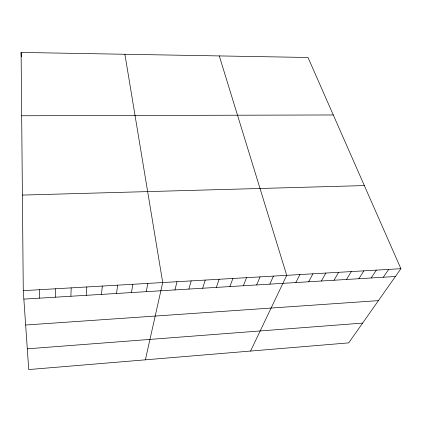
<?xml version="1.0" encoding="UTF-8"?>
<svg xmlns="http://www.w3.org/2000/svg" width="422" height="422" viewBox="0 0 422 422"><rect width="100%" height="100%" fill="white"/><g stroke="black" fill="none" stroke-linecap="round" stroke-linejoin="round"><path stroke-width="0.63" d="M70.896 296.249L71.17 287.873M86.262 295.316L86.811 286.96M101.48 294.387L102.298 286.063M116.546 293.469L117.627 285.172M131.464 292.562L132.809 284.286M146.239 291.665L147.837 283.41M145.374 359.834L162.718 282.545L124.896 54.264M174.935 289.919L177.018 281.717M188.871 289.07L191.187 280.888M202.676 288.231L205.224 280.076M216.354 287.398L219.123 279.264M229.911 286.57L232.897 278.467M243.336 285.752L246.543 277.671M256.645 284.945L260.058 276.885M269.832 284.143L273.451 276.104M250.578 351.057L286.723 275.334L219.287 55.926M295.848 282.561L299.873 274.569M308.682 281.775L312.902 273.809M321.4 281.005L325.816 273.06M334.008 280.234L338.613 272.317M346.504 279.475L351.294 271.578M358.89 278.72L363.859 270.845M371.17 277.971L376.318 270.122M383.34 277.233L388.662 269.405M400.9 268.693L348.704 342.875L28.738 369.561L23.268 290.658L21.1 52.439L308.007 57.482L400.9 268.693L23.268 290.658M27.303 348.825L362.63 323.083M25.652 325.019L378.434 300.628M23.859 299.114L395.409 276.5M22.398 195.08L364.35 185.585M21.675 115.76L333.29 114.969M21.1 52.439L21.316 56.838M39.399 289.719L39.694 298.148M55.366 288.79L55.372 297.193"/></g></svg>
